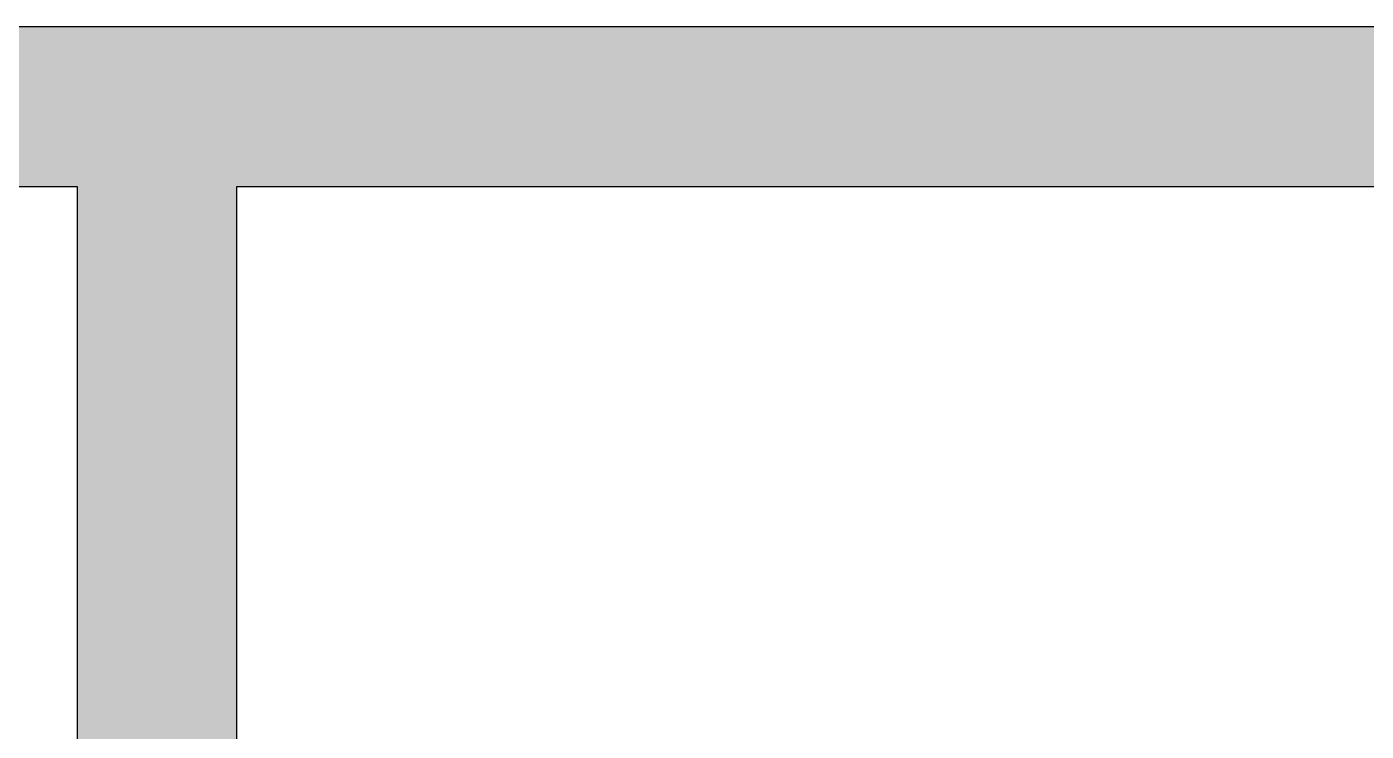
# Model space of a CAD drawing. Header units: millimetres. Extents: x 155927 to 326028, y -36033 to 97293.
# Drawn here: x 180943 to 181798, y 13158 to 13608 of the extents above; entities that cross this region are included whole.
import ezdxf

# ---------------------------------------------------------------- set-up
doc = ezdxf.new("R2010")
doc.units = ezdxf.units.MM
doc.header["$MEASUREMENT"] = 0
doc.layers.add('A-WALL-PATT', color=7, linetype='CONTINUOUS', lineweight=9)
doc.layers.add('I-WALL', color=7, linetype='CONTINUOUS', lineweight=9)

msp = doc.modelspace()

# ---------------------------------------------------------------- hatches: boundary and pattern name
at = {"layer": 'A-WALL-PATT'}
h = msp.add_hatch(color=256, dxfattribs=at)
h.paths.add_polyline_path([(181136.79, 13505.61), (182547.33, 13505.61), (182547.33, 13607.61), (180857.33, 13607.61), (180857.33, 13505.61), (181076.83, 13505.61)], flags=0)
h.paths.add_polyline_path([(179317.04, 13505.61), (179847.33, 13505.61), (179847.33, 13607.61), (178274.83, 13607.61), (178274.83, 13505.61), (178710.46, 13505.61)], flags=0)
h.paths.add_polyline_path([(183674.83, 13505.61), (183674.83, 13556.61), (183664.83, 13556.61), (183664.83, 13607.61), (183557.33, 13607.61), (183557.33, 13505.61)], flags=0)
msp.add_hatch(color=256, dxfattribs=at).paths.add_polyline_path([(181071.01, 9369.61), (181076.83, 9369.61), (181076.83, 9398.58), (181071.01, 9398.58), (181071.01, 10198.58), (181076.83, 10198.58), (181076.83, 13505.61), (180974.83, 13505.61), (180974.83, 9369.61)], flags=0)

# ---------------------------------------------------------------- linework, layer by layer
at = {"layer": 'I-WALL', "lineweight": 30}
for p, q in [((182547.33, 13607.61), (180857.33, 13607.61)), ((180857.33, 13505.61), (180974.83, 13505.61)), ((180974.83, 13505.61), (180974.83, 9369.61)), ((181076.83, 10198.58), (181076.83, 13505.61)), ((181076.83, 13505.61), (182547.33, 13505.61))]:
    msp.add_line(p, q, dxfattribs=at)

doc.saveas('drawing.dxf')
